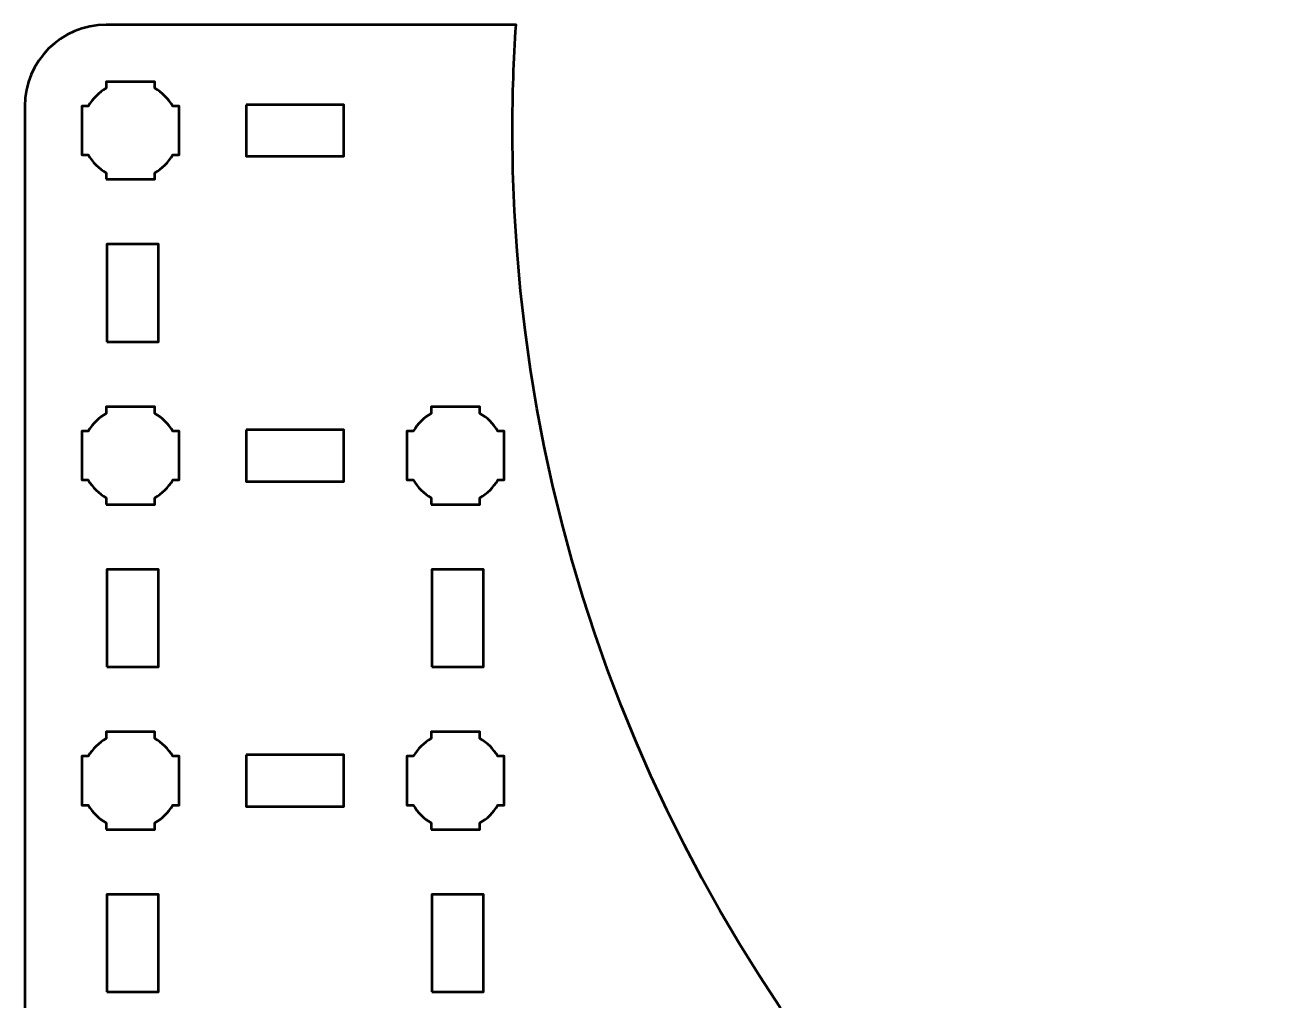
# Model space of a CAD drawing. Header units: centimetres. Extents: x -244 to 242, y -245 to 234.
# Drawn here: x -203.15 to -195.5, y -94.2 to -88.2 of the extents above; entities that cross this region are included whole.
import ezdxf

# ---------------------------------------------------------------- set-up
doc = ezdxf.new("R2010")
doc.units = ezdxf.units.CM
doc.header["$MEASUREMENT"] = 0
doc.layers.add('Layer 1', color=7, linetype='Continuous')

msp = doc.modelspace()

# ---------------------------------------------------------------- linework, layer by layer
at = {"layer": 'Layer 1', "lineweight": 53}
for points, knots in [([(-202.64995, -88.19995), (-202.64995, -88.19995), (-200.1277, -88.19995), (-200.1277, -88.19995), (-200.1277, -88.19995), (-200.14201, -88.41487), (-200.14999, -88.63153), (-200.14999, -88.85007), (-200.14999, -88.85007), (-200.14999, -94.17863), (-195.82863, -98.49999), (-190.49992, -98.49999), (-190.49992, -98.49999), (-190.34392, -98.49999), (-190.18888, -98.49595), (-190.03469, -98.48862), (-190.03469, -98.48862), (-190.12062, -98.55833), (-190.23027, -98.60005), (-190.35001, -98.60005), (-190.35001, -98.60005), (-190.35001, -98.60005), (-202.64995, -98.60005), (-202.64995, -98.60005), (-202.64995, -98.60005), (-202.92695, -98.60005), (-203.15005, -98.37695), (-203.15005, -98.09995), (-203.15005, -98.09995), (-203.15005, -98.09995), (-203.15005, -88.70005), (-203.15005, -88.70005), (-203.15005, -88.70005), (-203.15005, -88.42305), (-202.92695, -88.19995), (-202.64995, -88.19995)], [0, 0, 0, 0, 0.1111111, 0.1111111, 0.1111111, 0.1111111, 0.2222222, 0.2222222, 0.2222222, 0.2222222, 0.3333333, 0.3333333, 0.3333333, 0.3333333, 0.4444444, 0.4444444, 0.4444444, 0.4444444, 0.5555556, 0.5555556, 0.5555556, 0.5555556, 0.6666667, 0.6666667, 0.6666667, 0.6666667, 0.7777778, 0.7777778, 0.7777778, 0.7777778, 0.8888889, 0.8888889, 0.8888889, 0.8888889, 1, 1, 1, 1]), ([(-202.64995, -89.15002), (-202.64995, -89.15002), (-202.64995, -89.10977), (-202.64995, -89.10977), (-202.64995, -89.10977), (-202.69556, -89.08345), (-202.73349, -89.04556), (-202.75981, -88.99995), (-202.75981, -88.99995), (-202.75981, -88.99995), (-202.80002, -88.99995), (-202.80002, -88.99995), (-202.80002, -88.99995), (-202.80002, -88.99995), (-202.80002, -88.85002), (-202.80002, -88.85002), (-202.80002, -88.85002), (-202.80002, -88.85002), (-202.80002, -88.69995), (-202.80002, -88.69995), (-202.80002, -88.69995), (-202.80002, -88.69995), (-202.75981, -88.69995), (-202.75981, -88.69995), (-202.75981, -88.69995), (-202.73349, -88.65447), (-202.69556, -88.61644), (-202.64995, -88.59013), (-202.64995, -88.59013), (-202.64995, -88.59013), (-202.64995, -88.55002), (-202.64995, -88.55002), (-202.64995, -88.55002), (-202.64995, -88.55002), (-202.50002, -88.55002), (-202.50002, -88.55002), (-202.50002, -88.55002), (-202.50002, -88.55002), (-202.34995, -88.55002), (-202.34995, -88.55002), (-202.34995, -88.55002), (-202.34995, -88.55002), (-202.34995, -88.59013), (-202.34995, -88.59013), (-202.34995, -88.59013), (-202.30448, -88.61644), (-202.26645, -88.65447), (-202.24013, -88.69995), (-202.24013, -88.69995), (-202.24013, -88.69995), (-202.20002, -88.69995), (-202.20002, -88.69995), (-202.20002, -88.69995), (-202.20002, -88.69995), (-202.20002, -88.85002), (-202.20002, -88.85002), (-202.20002, -88.85002), (-202.20002, -88.85002), (-202.20002, -88.99995), (-202.20002, -88.99995), (-202.20002, -88.99995), (-202.20002, -88.99995), (-202.24013, -88.99995), (-202.24013, -88.99995), (-202.24013, -88.99995), (-202.26645, -89.04556), (-202.30448, -89.08345), (-202.34995, -89.10977), (-202.34995, -89.10977), (-202.34995, -89.10977), (-202.34995, -89.15002), (-202.34995, -89.15002), (-202.34995, -89.15002), (-202.34995, -89.15002), (-202.50002, -89.15002), (-202.50002, -89.15002), (-202.50002, -89.15002), (-202.50002, -89.15002), (-202.64995, -89.15002), (-202.64995, -89.15002)], [0, 0, 0, 0, 0.05, 0.05, 0.05, 0.05, 0.1, 0.1, 0.1, 0.1, 0.15, 0.15, 0.15, 0.15, 0.2, 0.2, 0.2, 0.2, 0.25, 0.25, 0.25, 0.25, 0.3, 0.3, 0.3, 0.3, 0.35, 0.35, 0.35, 0.35, 0.4, 0.4, 0.4, 0.4, 0.45, 0.45, 0.45, 0.45, 0.5, 0.5, 0.5, 0.5, 0.55, 0.55, 0.55, 0.55, 0.6, 0.6, 0.6, 0.6, 0.65, 0.65, 0.65, 0.65, 0.7, 0.7, 0.7, 0.7, 0.75, 0.75, 0.75, 0.75, 0.8, 0.8, 0.8, 0.8, 0.85, 0.85, 0.85, 0.85, 0.9, 0.9, 0.9, 0.9, 0.95, 0.95, 0.95, 0.95, 1, 1, 1, 1]), ([(-202.64995, -91.15002), (-202.64995, -91.15002), (-202.64995, -91.10977), (-202.64995, -91.10977), (-202.64995, -91.10977), (-202.69556, -91.08345), (-202.73349, -91.04556), (-202.75981, -90.99995), (-202.75981, -90.99995), (-202.75981, -90.99995), (-202.80002, -90.99995), (-202.80002, -90.99995), (-202.80002, -90.99995), (-202.80002, -90.99995), (-202.80002, -90.85002), (-202.80002, -90.85002), (-202.80002, -90.85002), (-202.80002, -90.85002), (-202.80002, -90.69995), (-202.80002, -90.69995), (-202.80002, -90.69995), (-202.80002, -90.69995), (-202.75981, -90.69995), (-202.75981, -90.69995), (-202.75981, -90.69995), (-202.73349, -90.65447), (-202.69556, -90.61644), (-202.64995, -90.59013), (-202.64995, -90.59013), (-202.64995, -90.59013), (-202.64995, -90.55002), (-202.64995, -90.55002), (-202.64995, -90.55002), (-202.64995, -90.55002), (-202.50002, -90.55002), (-202.50002, -90.55002), (-202.50002, -90.55002), (-202.50002, -90.55002), (-202.34995, -90.55002), (-202.34995, -90.55002), (-202.34995, -90.55002), (-202.34995, -90.55002), (-202.34995, -90.59013), (-202.34995, -90.59013), (-202.34995, -90.59013), (-202.30448, -90.61644), (-202.26645, -90.65447), (-202.24013, -90.69995), (-202.24013, -90.69995), (-202.24013, -90.69995), (-202.20002, -90.69995), (-202.20002, -90.69995), (-202.20002, -90.69995), (-202.20002, -90.69995), (-202.20002, -90.85002), (-202.20002, -90.85002), (-202.20002, -90.85002), (-202.20002, -90.85002), (-202.20002, -90.99995), (-202.20002, -90.99995), (-202.20002, -90.99995), (-202.20002, -90.99995), (-202.24013, -90.99995), (-202.24013, -90.99995), (-202.24013, -90.99995), (-202.26645, -91.04556), (-202.30448, -91.08345), (-202.34995, -91.10977), (-202.34995, -91.10977), (-202.34995, -91.10977), (-202.34995, -91.15002), (-202.34995, -91.15002), (-202.34995, -91.15002), (-202.34995, -91.15002), (-202.50002, -91.15002), (-202.50002, -91.15002), (-202.50002, -91.15002), (-202.50002, -91.15002), (-202.64995, -91.15002), (-202.64995, -91.15002)], [0, 0, 0, 0, 0.05, 0.05, 0.05, 0.05, 0.1, 0.1, 0.1, 0.1, 0.15, 0.15, 0.15, 0.15, 0.2, 0.2, 0.2, 0.2, 0.25, 0.25, 0.25, 0.25, 0.3, 0.3, 0.3, 0.3, 0.35, 0.35, 0.35, 0.35, 0.4, 0.4, 0.4, 0.4, 0.45, 0.45, 0.45, 0.45, 0.5, 0.5, 0.5, 0.5, 0.55, 0.55, 0.55, 0.55, 0.6, 0.6, 0.6, 0.6, 0.65, 0.65, 0.65, 0.65, 0.7, 0.7, 0.7, 0.7, 0.75, 0.75, 0.75, 0.75, 0.8, 0.8, 0.8, 0.8, 0.85, 0.85, 0.85, 0.85, 0.9, 0.9, 0.9, 0.9, 0.95, 0.95, 0.95, 0.95, 1, 1, 1, 1]), ([(-200.64995, -91.15002), (-200.64995, -91.15002), (-200.64995, -91.10977), (-200.64995, -91.10977), (-200.64995, -91.10977), (-200.69556, -91.08345), (-200.73349, -91.04556), (-200.75981, -90.99995), (-200.75981, -90.99995), (-200.75981, -90.99995), (-200.80002, -90.99995), (-200.80002, -90.99995), (-200.80002, -90.99995), (-200.80002, -90.99995), (-200.80002, -90.85002), (-200.80002, -90.85002), (-200.80002, -90.85002), (-200.80002, -90.85002), (-200.80002, -90.69995), (-200.80002, -90.69995), (-200.80002, -90.69995), (-200.80002, -90.69995), (-200.75981, -90.69995), (-200.75981, -90.69995), (-200.75981, -90.69995), (-200.73349, -90.65447), (-200.69556, -90.61644), (-200.64995, -90.59013), (-200.64995, -90.59013), (-200.64995, -90.59013), (-200.64995, -90.55002), (-200.64995, -90.55002), (-200.64995, -90.55002), (-200.64995, -90.55002), (-200.50002, -90.55002), (-200.50002, -90.55002), (-200.50002, -90.55002), (-200.50002, -90.55002), (-200.34995, -90.55002), (-200.34995, -90.55002), (-200.34995, -90.55002), (-200.34995, -90.55002), (-200.34995, -90.59013), (-200.34995, -90.59013), (-200.34995, -90.59013), (-200.30448, -90.61644), (-200.26645, -90.65447), (-200.24013, -90.69995), (-200.24013, -90.69995), (-200.24013, -90.69995), (-200.20002, -90.69995), (-200.20002, -90.69995), (-200.20002, -90.69995), (-200.20002, -90.69995), (-200.20002, -90.85002), (-200.20002, -90.85002), (-200.20002, -90.85002), (-200.20002, -90.85002), (-200.20002, -90.99995), (-200.20002, -90.99995), (-200.20002, -90.99995), (-200.20002, -90.99995), (-200.24013, -90.99995), (-200.24013, -90.99995), (-200.24013, -90.99995), (-200.26645, -91.04556), (-200.30448, -91.08345), (-200.34995, -91.10977), (-200.34995, -91.10977), (-200.34995, -91.10977), (-200.34995, -91.15002), (-200.34995, -91.15002), (-200.34995, -91.15002), (-200.34995, -91.15002), (-200.50002, -91.15002), (-200.50002, -91.15002), (-200.50002, -91.15002), (-200.50002, -91.15002), (-200.64995, -91.15002), (-200.64995, -91.15002)], [0, 0, 0, 0, 0.05, 0.05, 0.05, 0.05, 0.1, 0.1, 0.1, 0.1, 0.15, 0.15, 0.15, 0.15, 0.2, 0.2, 0.2, 0.2, 0.25, 0.25, 0.25, 0.25, 0.3, 0.3, 0.3, 0.3, 0.35, 0.35, 0.35, 0.35, 0.4, 0.4, 0.4, 0.4, 0.45, 0.45, 0.45, 0.45, 0.5, 0.5, 0.5, 0.5, 0.55, 0.55, 0.55, 0.55, 0.6, 0.6, 0.6, 0.6, 0.65, 0.65, 0.65, 0.65, 0.7, 0.7, 0.7, 0.7, 0.75, 0.75, 0.75, 0.75, 0.8, 0.8, 0.8, 0.8, 0.85, 0.85, 0.85, 0.85, 0.9, 0.9, 0.9, 0.9, 0.95, 0.95, 0.95, 0.95, 1, 1, 1, 1]), ([(-202.64995, -93.15002), (-202.64995, -93.15002), (-202.64995, -93.10977), (-202.64995, -93.10977), (-202.64995, -93.10977), (-202.69556, -93.08345), (-202.73349, -93.04556), (-202.75981, -92.99995), (-202.75981, -92.99995), (-202.75981, -92.99995), (-202.80002, -92.99995), (-202.80002, -92.99995), (-202.80002, -92.99995), (-202.80002, -92.99995), (-202.80002, -92.85002), (-202.80002, -92.85002), (-202.80002, -92.85002), (-202.80002, -92.85002), (-202.80002, -92.69995), (-202.80002, -92.69995), (-202.80002, -92.69995), (-202.80002, -92.69995), (-202.75981, -92.69995), (-202.75981, -92.69995), (-202.75981, -92.69995), (-202.73349, -92.65447), (-202.69556, -92.61644), (-202.64995, -92.59013), (-202.64995, -92.59013), (-202.64995, -92.59013), (-202.64995, -92.55002), (-202.64995, -92.55002), (-202.64995, -92.55002), (-202.64995, -92.55002), (-202.50002, -92.55002), (-202.50002, -92.55002), (-202.50002, -92.55002), (-202.50002, -92.55002), (-202.34995, -92.55002), (-202.34995, -92.55002), (-202.34995, -92.55002), (-202.34995, -92.55002), (-202.34995, -92.59013), (-202.34995, -92.59013), (-202.34995, -92.59013), (-202.30448, -92.61644), (-202.26645, -92.65447), (-202.24013, -92.69995), (-202.24013, -92.69995), (-202.24013, -92.69995), (-202.20002, -92.69995), (-202.20002, -92.69995), (-202.20002, -92.69995), (-202.20002, -92.69995), (-202.20002, -92.85002), (-202.20002, -92.85002), (-202.20002, -92.85002), (-202.20002, -92.85002), (-202.20002, -92.99995), (-202.20002, -92.99995), (-202.20002, -92.99995), (-202.20002, -92.99995), (-202.24013, -92.99995), (-202.24013, -92.99995), (-202.24013, -92.99995), (-202.26645, -93.04556), (-202.30448, -93.08345), (-202.34995, -93.10977), (-202.34995, -93.10977), (-202.34995, -93.10977), (-202.34995, -93.15002), (-202.34995, -93.15002), (-202.34995, -93.15002), (-202.34995, -93.15002), (-202.50002, -93.15002), (-202.50002, -93.15002), (-202.50002, -93.15002), (-202.50002, -93.15002), (-202.64995, -93.15002), (-202.64995, -93.15002)], [0, 0, 0, 0, 0.05, 0.05, 0.05, 0.05, 0.1, 0.1, 0.1, 0.1, 0.15, 0.15, 0.15, 0.15, 0.2, 0.2, 0.2, 0.2, 0.25, 0.25, 0.25, 0.25, 0.3, 0.3, 0.3, 0.3, 0.35, 0.35, 0.35, 0.35, 0.4, 0.4, 0.4, 0.4, 0.45, 0.45, 0.45, 0.45, 0.5, 0.5, 0.5, 0.5, 0.55, 0.55, 0.55, 0.55, 0.6, 0.6, 0.6, 0.6, 0.65, 0.65, 0.65, 0.65, 0.7, 0.7, 0.7, 0.7, 0.75, 0.75, 0.75, 0.75, 0.8, 0.8, 0.8, 0.8, 0.85, 0.85, 0.85, 0.85, 0.9, 0.9, 0.9, 0.9, 0.95, 0.95, 0.95, 0.95, 1, 1, 1, 1]), ([(-200.64995, -93.15002), (-200.64995, -93.15002), (-200.64995, -93.10977), (-200.64995, -93.10977), (-200.64995, -93.10977), (-200.69556, -93.08345), (-200.73349, -93.04556), (-200.75981, -92.99995), (-200.75981, -92.99995), (-200.75981, -92.99995), (-200.80002, -92.99995), (-200.80002, -92.99995), (-200.80002, -92.99995), (-200.80002, -92.99995), (-200.80002, -92.85002), (-200.80002, -92.85002), (-200.80002, -92.85002), (-200.80002, -92.85002), (-200.80002, -92.69995), (-200.80002, -92.69995), (-200.80002, -92.69995), (-200.80002, -92.69995), (-200.75981, -92.69995), (-200.75981, -92.69995), (-200.75981, -92.69995), (-200.73349, -92.65447), (-200.69556, -92.61644), (-200.64995, -92.59013), (-200.64995, -92.59013), (-200.64995, -92.59013), (-200.64995, -92.55002), (-200.64995, -92.55002), (-200.64995, -92.55002), (-200.64995, -92.55002), (-200.50002, -92.55002), (-200.50002, -92.55002), (-200.50002, -92.55002), (-200.50002, -92.55002), (-200.34995, -92.55002), (-200.34995, -92.55002), (-200.34995, -92.55002), (-200.34995, -92.55002), (-200.34995, -92.59013), (-200.34995, -92.59013), (-200.34995, -92.59013), (-200.30448, -92.61644), (-200.26645, -92.65447), (-200.24013, -92.69995), (-200.24013, -92.69995), (-200.24013, -92.69995), (-200.20002, -92.69995), (-200.20002, -92.69995), (-200.20002, -92.69995), (-200.20002, -92.69995), (-200.20002, -92.85002), (-200.20002, -92.85002), (-200.20002, -92.85002), (-200.20002, -92.85002), (-200.20002, -92.99995), (-200.20002, -92.99995), (-200.20002, -92.99995), (-200.20002, -92.99995), (-200.24013, -92.99995), (-200.24013, -92.99995), (-200.24013, -92.99995), (-200.26645, -93.04556), (-200.30448, -93.08345), (-200.34995, -93.10977), (-200.34995, -93.10977), (-200.34995, -93.10977), (-200.34995, -93.15002), (-200.34995, -93.15002), (-200.34995, -93.15002), (-200.34995, -93.15002), (-200.50002, -93.15002), (-200.50002, -93.15002), (-200.50002, -93.15002), (-200.50002, -93.15002), (-200.64995, -93.15002), (-200.64995, -93.15002)], [0, 0, 0, 0, 0.05, 0.05, 0.05, 0.05, 0.1, 0.1, 0.1, 0.1, 0.15, 0.15, 0.15, 0.15, 0.2, 0.2, 0.2, 0.2, 0.25, 0.25, 0.25, 0.25, 0.3, 0.3, 0.3, 0.3, 0.35, 0.35, 0.35, 0.35, 0.4, 0.4, 0.4, 0.4, 0.45, 0.45, 0.45, 0.45, 0.5, 0.5, 0.5, 0.5, 0.55, 0.55, 0.55, 0.55, 0.6, 0.6, 0.6, 0.6, 0.65, 0.65, 0.65, 0.65, 0.7, 0.7, 0.7, 0.7, 0.75, 0.75, 0.75, 0.75, 0.8, 0.8, 0.8, 0.8, 0.85, 0.85, 0.85, 0.85, 0.9, 0.9, 0.9, 0.9, 0.95, 0.95, 0.95, 0.95, 1, 1, 1, 1])]:
    msp.add_open_spline(points, degree=3, knots=knots, dxfattribs=at)
at = {"layer": 'Layer 1', "color": 250, "lineweight": 53}
for points in [[(-201.78741, -88.69118), (-201.78741, -88.69118), (-201.18741, -88.69118), (-201.18741, -88.69118), (-201.18741, -88.69118), (-201.18741, -88.69118), (-201.18741, -89.00868), (-201.18741, -89.00868), (-201.18741, -89.00868), (-201.18741, -89.00868), (-201.78741, -89.00868), (-201.78741, -89.00868), (-201.78741, -89.00868), (-201.78741, -89.00868), (-201.78741, -88.69118), (-201.78741, -88.69118)], [(-202.64616, -90.14993), (-202.64616, -90.14993), (-202.64616, -89.54993), (-202.64616, -89.54993), (-202.64616, -89.54993), (-202.64616, -89.54993), (-202.32866, -89.54993), (-202.32866, -89.54993), (-202.32866, -89.54993), (-202.32866, -89.54993), (-202.32866, -90.14993), (-202.32866, -90.14993), (-202.32866, -90.14993), (-202.32866, -90.14993), (-202.64616, -90.14993), (-202.64616, -90.14993)], [(-201.78741, -90.69118), (-201.78741, -90.69118), (-201.18741, -90.69118), (-201.18741, -90.69118), (-201.18741, -90.69118), (-201.18741, -90.69118), (-201.18741, -91.00868), (-201.18741, -91.00868), (-201.18741, -91.00868), (-201.18741, -91.00868), (-201.78741, -91.00868), (-201.78741, -91.00868), (-201.78741, -91.00868), (-201.78741, -91.00868), (-201.78741, -90.69118), (-201.78741, -90.69118)], [(-202.64616, -92.14993), (-202.64616, -92.14993), (-202.64616, -91.54993), (-202.64616, -91.54993), (-202.64616, -91.54993), (-202.64616, -91.54993), (-202.32866, -91.54993), (-202.32866, -91.54993), (-202.32866, -91.54993), (-202.32866, -91.54993), (-202.32866, -92.14993), (-202.32866, -92.14993), (-202.32866, -92.14993), (-202.32866, -92.14993), (-202.64616, -92.14993), (-202.64616, -92.14993)], [(-200.64616, -92.14993), (-200.64616, -92.14993), (-200.64616, -91.54993), (-200.64616, -91.54993), (-200.64616, -91.54993), (-200.64616, -91.54993), (-200.32866, -91.54993), (-200.32866, -91.54993), (-200.32866, -91.54993), (-200.32866, -91.54993), (-200.32866, -92.14993), (-200.32866, -92.14993), (-200.32866, -92.14993), (-200.32866, -92.14993), (-200.64616, -92.14993), (-200.64616, -92.14993)], [(-201.78741, -92.69118), (-201.78741, -92.69118), (-201.18741, -92.69118), (-201.18741, -92.69118), (-201.18741, -92.69118), (-201.18741, -92.69118), (-201.18741, -93.00868), (-201.18741, -93.00868), (-201.18741, -93.00868), (-201.18741, -93.00868), (-201.78741, -93.00868), (-201.78741, -93.00868), (-201.78741, -93.00868), (-201.78741, -93.00868), (-201.78741, -92.69118), (-201.78741, -92.69118)], [(-202.64616, -94.14993), (-202.64616, -94.14993), (-202.64616, -93.54993), (-202.64616, -93.54993), (-202.64616, -93.54993), (-202.64616, -93.54993), (-202.32866, -93.54993), (-202.32866, -93.54993), (-202.32866, -93.54993), (-202.32866, -93.54993), (-202.32866, -94.14993), (-202.32866, -94.14993), (-202.32866, -94.14993), (-202.32866, -94.14993), (-202.64616, -94.14993), (-202.64616, -94.14993)], [(-200.64616, -94.14993), (-200.64616, -94.14993), (-200.64616, -93.54993), (-200.64616, -93.54993), (-200.64616, -93.54993), (-200.64616, -93.54993), (-200.32866, -93.54993), (-200.32866, -93.54993), (-200.32866, -93.54993), (-200.32866, -93.54993), (-200.32866, -94.14993), (-200.32866, -94.14993), (-200.32866, -94.14993), (-200.32866, -94.14993), (-200.64616, -94.14993), (-200.64616, -94.14993)]]:
    msp.add_open_spline(points, degree=3, knots=[0, 0, 0, 0, 0.25, 0.25, 0.25, 0.25, 0.5, 0.5, 0.5, 0.5, 0.75, 0.75, 0.75, 0.75, 1, 1, 1, 1], dxfattribs=at)

doc.saveas('drawing.dxf')
